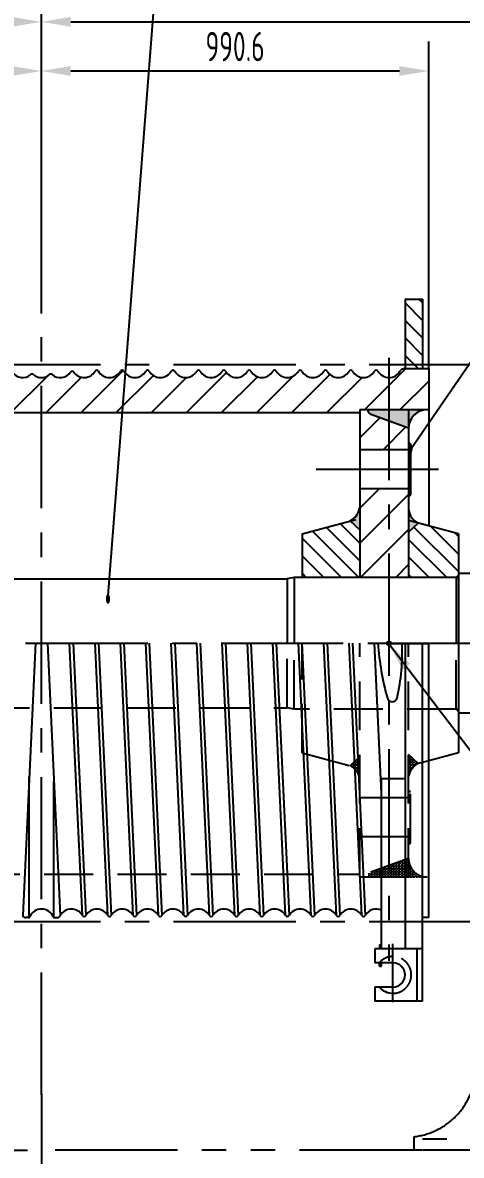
# Model space of a CAD drawing. Header units: millimetres. Extents: x 0 to 10500, y 0 to 7425.
# Drawn here: x 4081 to 5203, y 3063 to 5959 of the extents above; entities that cross this region are included whole.
import ezdxf
from ezdxf.enums import TextEntityAlignment as Align

# ---------------------------------------------------------------- set-up
doc = ezdxf.new("R2010")
doc.units = ezdxf.units.MM
doc.header["$LTSCALE"] = 250
for name, pattern in [('F', [0.75, 0.5, -0.25]), ('G', [2, 1.25, -0.25, 0.25, -0.25]), ('K', [2.5, 1.25, -0.25, 0.25, -0.25, 0.25, -0.25])]:
    doc.linetypes.add(name, pattern=pattern)
for name, color, linetype in [('01', 7, 'Continuous'), ('02', 1, 'Continuous'), ('04', 2, 'F'), ('05', 142, 'G'), ('07', 6, 'K'), ('08', 1, 'Continuous')]:
    doc.layers.add(name, color=color, linetype=linetype)
doc.styles.get("Standard").update_dxf_attribs({"font": 'isocp', "width": 0.707, "bigfont": 'intecad.shx'})
doc.dimstyles.new('INTE', dxfattribs={"dimscale": 25, "dimtxt": 3, "dimasz": 3, "dimexe": 3, "dimexo": 0, "dimgap": 1, "dimtad": 1, "dimdsep": 46, "dimtxsty": 'Standard', "dimcen": 0, "dimclrd": 1, "dimclre": 1, "dimclrt": 3, "dimaunit": 1, "dimadec": 0, "dimazin": 0, "dimtfac": 1, "dimtmove": 0, "dimatfit": 0, "dimfxl": 1, "dimarcsym": 0})
pattern_1 = [(0, (-3882.6335, 7295.096), (0, 6.985), [5.08, -1.905]), (90, (-3882.6335, 7295.096), (-6.985, 4e-16), [5.08, -1.905])]

# ---------------------------------------------------------------- blocks, each defined once
blk = doc.blocks.new('*D224')
at = {"layer": '08', "color": 1, "lineweight": -2, "transparency": 16777216}
for p, q in [((4128.8, 5412.6), (4128.8, 6036.2)), ((5347.8, 4755.8), (5347.8, 6036.2)), ((4203.8, 5961.2), (5272.8, 5961.2))]:
    blk.add_line(p, q, dxfattribs=at)
at = {"layer": '08', "color": 1, "transparency": 16777216}
for points in [[(4203.8, 5973.7), (4203.8, 5948.7), (4128.8, 5961.2)], [(5272.8, 5973.7), (5272.8, 5948.7), (5347.8, 5961.2)]]:
    blk.add_solid(points, dxfattribs=at)
at = {"layer": 'Defpoints', "color": 0, "transparency": 16777216}
for p in [(5347.8, 5961.2), (4128.8, 5412.6), (5347.8, 4755.8)]:
    blk.add_point(p, dxfattribs=at)
at = {"layer": '08', "color": 3, "transparency": 16777216, "insert": (4738.3, 6023.7), "char_height": 75, "attachment_point": 5}
blk.add_mtext('1219', dxfattribs=at)
blk = doc.blocks.new('*D225')
at = {"layer": '08', "color": 1, "lineweight": -2, "transparency": 16777216}
for p, q in [((4128.8, 5215.5), (4128.8, 5910.5)), ((5119.4, 5073.6), (5119.4, 5910.5)), ((4203.8, 5835.5), (5044.4, 5835.5))]:
    blk.add_line(p, q, dxfattribs=at)
at = {"layer": '08', "color": 1, "transparency": 16777216}
for points in [[(4203.8, 5848), (4203.8, 5823), (4128.8, 5835.5)], [(5044.4, 5848), (5044.4, 5823), (5119.4, 5835.5)]]:
    blk.add_solid(points, dxfattribs=at)
at = {"layer": 'Defpoints', "color": 0, "transparency": 16777216}
for p in [(5119.4, 5835.5), (4128.8, 5215.5), (5119.4, 5073.6)]:
    blk.add_point(p, dxfattribs=at)
at = {"layer": '08', "color": 3, "transparency": 16777216, "insert": (4624.1, 5898), "char_height": 75, "attachment_point": 5}
blk.add_mtext('990.6', dxfattribs=at)
blk = doc.blocks.new('re')
at = {"layer": '05', "color": 142, "linetype": 'G'}
blk.add_line((29816, 11247.3), (29816, 10003.8), dxfattribs=at)
at = {"layer": '07', "color": 6, "linetype": 'K'}
for p, q in [((30769, 11103.3), (30769, 11137.7)), ((31353, 11131.3), (30769, 11131.3)), ((27593, 11103.3), (29816, 11103.3)), ((32038.9, 11103.3), (29816, 11103.3)), ((30769, 11119.3), (30769, 11119.3)), ((30769, 11103.3), (30769, 11119.3)), ((31353, 11103.3), (30769, 11103.3))]:
    blk.add_line(p, q, dxfattribs=at)
blk.add_arc((30748.3, 11315.4), 178.9, 276.6185, 344.7356, dxfattribs=at)
blk = doc.blocks.new('*D227')
at = {"layer": '08', "color": 1, "lineweight": -2, "transparency": 16777216}
for p, q in [((2350.8, 4752.6), (2350.8, 6036.2)), ((4128.8, 5215.5), (4128.8, 6036.2)), ((4053.8, 5961.2), (2425.8, 5961.2))]:
    blk.add_line(p, q, dxfattribs=at)
at = {"layer": '08', "color": 1, "transparency": 16777216}
for points in [[(2425.8, 5973.7), (2425.8, 5948.7), (2350.8, 5961.2)], [(4053.8, 5973.7), (4053.8, 5948.7), (4128.8, 5961.2)]]:
    blk.add_solid(points, dxfattribs=at)
at = {"layer": 'Defpoints', "color": 0, "transparency": 16777216}
for p in [(2350.8, 5961.2), (4128.8, 5215.5), (2350.8, 4752.6)]:
    blk.add_point(p, dxfattribs=at)
at = {"layer": '08', "color": 3, "transparency": 16777216, "insert": (3239.8, 6023.7), "char_height": 75, "attachment_point": 5}
blk.add_mtext('1778', dxfattribs=at)
blk = doc.blocks.new('*D222')
at = {"layer": '08', "color": 1, "lineweight": -2, "transparency": 16777216}
for p, q in [((2706.4, 5702.7), (2706.4, 5910.5)), ((4128.8, 5215.5), (4128.8, 5910.5)), ((2781.4, 5835.5), (4053.8, 5835.5))]:
    blk.add_line(p, q, dxfattribs=at)
at = {"layer": '08', "color": 1, "transparency": 16777216}
for points in [[(2781.4, 5848), (2781.4, 5823), (2706.4, 5835.5)], [(4053.8, 5848), (4053.8, 5823), (4128.8, 5835.5)]]:
    blk.add_solid(points, dxfattribs=at)
at = {"layer": 'Defpoints', "color": 0, "transparency": 16777216}
for p in [(4128.8, 5835.5), (2706.4, 5702.7), (4128.8, 5215.5)]:
    blk.add_point(p, dxfattribs=at)
at = {"layer": '08', "color": 3, "transparency": 16777216, "insert": (3417.6, 5898), "char_height": 75, "attachment_point": 5}
blk.add_mtext('1422.4', dxfattribs=at)

msp = doc.modelspace()

# ---------------------------------------------------------------- hatches: boundary and pattern name
at = {"layer": '01'}
h = msp.add_hatch(color=256, dxfattribs=at)
h.paths.add_polyline_path([(5067.918, 4922.325), (5067.918, 4969.645), (4962.918, 4969.645, 0.31529879), (4971.471, 4957.429)])
h.paths.add_polyline_path([(5067.918, 4922.325, -0.41421356), (5115.237, 4969.645), (5067.918, 4969.645)])
at = {"layer": '01', "linetype": 'Continuous'}
for points in [[(5067.918, 4886.38), (5067.918, 4882.145), (5072.918, 4882.145)], [(5067.918, 4747.909), (5067.918, 4752.145), (5072.918, 4752.145)]]:
    msp.add_hatch(color=7, dxfattribs=at).paths.add_polyline_path(points)
at = {"layer": '01'}
h = msp.add_hatch(color=256, dxfattribs=at)
h.paths.add_polyline_path([(4918.326, 4685.078), (4942.918, 4661.986), (4942.918, 4691.667)])
h.paths.add_polyline_path([(4918.326, 4685.078), (4942.918, 4691.667), (4942.918, 4718.376, -0.25091756)])
h = msp.add_hatch(color=256, dxfattribs=at)
h.paths.add_polyline_path([(5092.509, 4679.719), (5067.918, 4686.308), (5067.918, 4656.627)])
h.paths.add_polyline_path([(5067.918, 4713.017), (5067.918, 4686.308), (5092.509, 4679.719, -0.25091756)])
at = {"layer": '02'}
h = msp.add_hatch(dxfattribs=at)
h.set_pattern_fill('LINE', color=256, scale=10, angle=135, style=0)
h.set_pattern_definition([(135, (-266.398, 2979.695), (-22.45064, -22.45064), [])])
h.paths.add_polyline_path([(5103.918, 5252.145), (5058.918, 5252.145), (5058.918, 5073.645), (5103.918, 5073.645)])
at = {"layer": '02', "linetype": 'Continuous'}
h = msp.add_hatch(dxfattribs=at)
h.set_pattern_fill('LINE', color=1, scale=20, angle=45, style=0)
h.set_pattern_definition([(45, (-266.4, 2979.695), (-44.9013, 44.9013), [])])
h.paths.add_polyline_path([(4054.333, 5065.181, 0.51286341), (4046.211, 5065.181, -0.54457687), (3991.676, 5067.886, 0.62425466), (3982.619, 5067.312, -0.57085099), (3926.651, 5067.931, 0.57820656), (3917.984, 5067.931, -0.57820656), (3861.651, 5067.931, 0.57820656), (3852.984, 5067.931, -0.57820656), (3796.651, 5067.931, 0.57820656), (3787.984, 5067.931, -0.57820656), (3731.651, 5067.931, 0.57820656), (3722.984, 5067.931, -0.57820656), (3666.651, 5067.931, 0.57820656), (3657.984, 5067.931, -0.57820656), (3601.651, 5067.931, 0.57820656), (3592.984, 5067.931, -0.57820656), (3536.651, 5067.931, 0.57820656), (3527.984, 5067.931, -0.57820656), (3471.651, 5067.931, 0.57820656), (3462.984, 5067.931, -0.57820656), (3406.651, 5067.931, 0.57820656), (3397.984, 5067.931, -0.57820656), (3341.651, 5067.931, 0.57820656), (3332.984, 5067.931, -0.57820656), (3276.651, 5067.931, 0.57820656), (3267.984, 5067.931, -0.58455405), (3211.348, 5068.468, 0.27338526), (3202.589, 5073.645), (2876.824, 5073.645), (2845.834, 4988.498, -0.31529879), (2833.618, 4979.945), (2823.618, 4979.945), (2823.618, 4962.145), (4942.918, 4962.145), (4942.918, 4969.645), (5119.418, 4969.645), (5119.418, 5073.645), (5055.047, 5073.645, 0.27338526), (5046.287, 5068.468, -0.58455405), (4989.651, 5067.931, 0.57820656), (4980.984, 5067.931, -0.57820656), (4924.651, 5067.931, 0.57820656), (4915.984, 5067.931, -0.57820656), (4859.651, 5067.931, 0.57820656), (4850.984, 5067.931, -0.57820656), (4794.651, 5067.931, 0.57820656), (4785.984, 5067.931, -0.57820656), (4729.651, 5067.931, 0.57820656), (4720.984, 5067.931, -0.57820656), (4664.651, 5067.931, 0.57820656), (4655.984, 5067.931, -0.57820656), (4599.651, 5067.931, 0.57820656), (4590.984, 5067.931, -0.57820656), (4534.651, 5067.931, 0.57820656), (4525.984, 5067.931, -0.57820656), (4469.651, 5067.931, 0.57820656), (4460.984, 5067.931, -0.57820656), (4404.651, 5067.931, 0.57820656), (4395.984, 5067.931, -0.57820656), (4339.651, 5067.931, 0.57820656), (4330.984, 5067.931, -0.57085099), (4275.016, 5067.312, 0.62425466), (4265.959, 5067.886, -0.54457687), (4211.424, 5065.181, 0.51286341), (4203.303, 5065.181, -0.43577699), (4156.069, 5059.205, 0.36281046), (4149.657, 5059.205, -0.17579886), (4128.818, 5051.645, -0.17579886), (4107.978, 5059.205, 0.36281046), (4101.566, 5059.205, -0.43577699)])
h = msp.add_hatch(dxfattribs=at)
h.set_pattern_fill('LINE', color=1, scale=20, angle=45, style=0)
h.set_pattern_definition([(45, (-3882.634, 2627.31), (-44.9013, 44.9013), [])])
h.paths.add_polyline_path([(4942.918, 4540.395), (5067.918, 4540.395), (5067.918, 4767.145), (4942.918, 4767.145)])
h.paths.add_polyline_path([(5067.918, 4867.145), (5067.918, 4922.325), (4971.471, 4957.429, -0.31529879), (4962.918, 4969.645), (4942.918, 4969.645), (4942.918, 4967.145), (4942.918, 4867.145)])
h = msp.add_hatch(dxfattribs=at)
h.set_pattern_fill('LINE', color=1, scale=10, angle=135, style=0)
h.set_pattern_definition([(135, (209.757, 560.708), (-22.45064, -22.45064), [])])
h.paths.add_polyline_path([(4918.326, 4685.078), (4795.418, 4652.145), (4795.418, 4540.395), (4942.918, 4540.395), (4942.918, 4661.986)])
h.paths.add_polyline_path([(5067.918, 4540.395), (5189.418, 4540.395), (5195.418, 4546.395), (5195.418, 4652.145), (5092.509, 4679.719), (5067.918, 4656.627)])
at = {"layer": '04', "linetype": 'F'}
h = msp.add_hatch(dxfattribs=at)
h.set_pattern_fill('ANGLE', color=2, style=0)
h.set_pattern_definition(pattern_1)
h.paths.add_polyline_path([(5092.509, 4064.57), (5067.918, 4057.981), (5067.918, 4087.662)])
h.paths.add_polyline_path([(5067.918, 4031.272), (5067.918, 4057.981), (5092.509, 4064.57, 0.25091756)])
h = msp.add_hatch(dxfattribs=at)
h.set_pattern_fill('ANGLE', color=2, style=0)
h.set_pattern_definition(pattern_1)
h.paths.add_polyline_path([(4918.326, 4059.211), (4942.918, 4082.304), (4942.918, 4052.622)])
h.paths.add_polyline_path([(4918.326, 4059.211), (4942.918, 4052.622), (4942.918, 4025.913, 0.25091756)])
for points in [[(5067.918, 3996.38), (5067.918, 3992.145), (5072.918, 3992.145)], [(5067.918, 3857.909), (5067.918, 3862.145), (5072.918, 3862.145)]]:
    msp.add_hatch(color=2, dxfattribs=at).paths.add_polyline_path(points)
h = msp.add_hatch(dxfattribs=at)
h.set_pattern_fill('ANGLE', color=2, style=0)
h.set_pattern_definition(pattern_1)
h.paths.add_polyline_path([(4971.471, 3786.861, 0.31529879), (4962.918, 3774.645), (5067.918, 3774.645), (5067.918, 3821.964)])
h.paths.add_polyline_path([(5067.918, 3774.645), (5115.237, 3774.645, -0.41421356), (5067.918, 3821.964)])

# ---------------------------------------------------------------- linework, layer by layer
at = {"layer": '01', "color": 7, "linetype": 'Continuous'}
for p, q in [((5058.918, 5252.145), (5058.918, 5073.645)), ((5119.418, 5073.645), (5055.047, 5073.645)), ((5119.418, 5073.645), (5119.418, 4672.509)), ((2823.618, 4962.145), (4942.918, 4962.145)), ((4942.918, 4969.645), (5119.418, 4969.645)), ((4942.918, 4969.645), (4942.918, 4540.395)), ((5067.918, 4969.645), (5067.918, 4540.395)), ((5067.918, 4867.145), (4942.918, 4867.145)), ((5072.918, 4882.145), (5067.918, 4886.38)), ((5072.918, 4882.145), (5067.918, 4882.145)), ((5072.918, 4882.145), (5072.918, 4752.145)), ((5067.918, 4767.145), (4942.918, 4767.145)), ((5072.918, 4752.145), (5067.918, 4752.145)), ((5072.918, 4752.145), (5067.918, 4747.909)), ((4795.418, 4652.145), (4932.918, 4688.988)), ((4918.326, 4685.078), (4942.918, 4661.986)), ((5195.418, 4652.145), (5067.918, 4686.308)), ((5092.509, 4679.719), (5067.918, 4656.627)), ((4795.418, 4652.145), (4795.418, 4540.395)), ((5195.418, 4652.145), (5195.418, 4092.145)), ((5247.818, 4550.395), (5195.418, 4550.395)), ((5190.418, 4540.395), (4775.418, 4540.395)), ((5189.418, 4540.395), (5195.418, 4546.395)), ((5058.918, 4372.145), (5058.918, 3591.277)), ((5103.918, 3457.277), (5103.918, 4372.145)), ((5119.418, 3670.645), (5119.418, 4372.145)), ((5247.818, 4193.895), (5195.418, 4193.895)), ((5195.418, 4092.145), (5119.418, 4071.78)), ((4998.918, 3591.277), (4998.918, 4026.678)), ((4094.98, 3670.645), (4089.718, 3670.645)), ((4163.272, 3670.645), (4167.918, 3670.645)), ((5119.418, 3670.645), (5103.918, 3670.645)), ((5103.918, 3591.277), (4981.918, 3591.277)), ((4993.918, 3546.277), (4993.918, 3555.277)), ((5103.918, 3457.277), (4981.918, 3457.277))]:
    msp.add_line(p, q, dxfattribs=at)
at = {"layer": '01'}
for p, q in [((5103.918, 5252.145), (5103.918, 5073.645)), ((5067.918, 4922.325), (4971.471, 4957.429)), ((3035.418, 4537.145), (4756.986, 4537.145)), ((4775.418, 4540.395), (4756.986, 4537.145)), ((4756.986, 4537.145), (4756.986, 4372.145)), ((4775.418, 4540.395), (4775.418, 4372.145)), ((5189.418, 4540.395), (5189.418, 4372.145)), ((4113.601, 4372.145), (4081.101, 3676.357)), ((4144.034, 4372.145), (4176.534, 3676.357)), ((4233.484, 3676.357), (4200.984, 4372.145)), ((4209.651, 4372.145), (4242.151, 3676.357)), ((4298.484, 3676.357), (4265.984, 4372.145)), ((4274.651, 4372.145), (4307.151, 3676.357)), ((4363.484, 3676.357), (4330.984, 4372.145)), ((4339.651, 4372.145), (4372.151, 3676.357)), ((4428.484, 3676.357), (4395.984, 4372.145)), ((4404.651, 4372.145), (4437.151, 3676.357)), ((4493.484, 3676.357), (4460.984, 4372.145)), ((4469.651, 4372.145), (4502.151, 3676.357)), ((4558.484, 3676.357), (4525.984, 4372.145)), ((4534.651, 4372.145), (4567.151, 3676.357)), ((4623.484, 3676.357), (4590.984, 4372.145)), ((4599.651, 4372.145), (4632.151, 3676.357)), ((4688.484, 3676.357), (4655.984, 4372.145)), ((4664.651, 4372.145), (4697.151, 3676.357)), ((4753.484, 3676.357), (4720.984, 4372.145)), ((4729.651, 4372.145), (4762.151, 3676.357)), ((4818.484, 3676.357), (4785.984, 4372.145)), ((4794.651, 4372.145), (4827.151, 3676.357)), ((4883.484, 3676.357), (4850.984, 4372.145)), ((4859.651, 4372.145), (4892.151, 3676.357)), ((4948.484, 3676.357), (4915.984, 4372.145)), ((4924.651, 4372.145), (4957.151, 3676.357)), ((4998.918, 3988.212), (4980.984, 4372.145)), ((5017.818, 4372.895), (5118.818, 4372.895)), ((5017.818, 4372.895), (5017.818, 4371.395)), ((5017.818, 4371.395), (5118.818, 4371.395)), ((5118.818, 4372.895), (5118.818, 4371.395)), ((4097.688, 3671.441), (4097.688, 4031.461)), ((4998.918, 4026.678), (5058.918, 4026.678)), ((4160.564, 3671.441), (4160.564, 4018.258)), ((4981.918, 3591.277), (4981.918, 3555.277)), ((4993.918, 3601.277), (4993.918, 3591.277)), ((4993.918, 3601.277), (4998.918, 3601.277)), ((5088.918, 3591.277), (5088.918, 3457.277)), ((5027.918, 3555.277), (4981.918, 3555.277)), ((4993.918, 3546.277), (4998.918, 3546.277)), ((4998.918, 3546.277), (4998.918, 3555.277)), ((5027.918, 3493.277), (4981.918, 3493.277)), ((4981.918, 3493.277), (4981.918, 3457.277))]:
    msp.add_line(p, q, dxfattribs=at)
msp.add_circle((5017.818, 4372.145), 5, dxfattribs=at)
at = {"layer": '01', "color": 7, "linetype": 'Continuous'}
for centre, radius, start, end in [((4270.347, 5065.385), 5.051, 37.61342, 149.738789), ((4302.818, 5084.145), 32.5, 208.839189, 330.073565), ((4335.318, 5065.436), 5, 29.926435, 150.073565), ((4400.318, 5065.436), 5, 29.926435, 150.073565), ((4465.318, 5065.436), 5, 29.926435, 150.073565), ((4530.318, 5065.436), 5, 29.926435, 150.073565), ((4595.318, 5065.436), 5, 29.926435, 150.073565), ((4660.318, 5065.436), 5, 29.926435, 150.073565), ((4725.318, 5065.436), 5, 29.926435, 150.073565), ((4790.318, 5065.436), 5, 29.926435, 150.073565), ((4855.318, 5065.436), 5, 29.926435, 150.073565), ((4920.318, 5065.436), 5, 29.926435, 150.073565), ((4985.318, 5065.436), 5, 29.926435, 150.073565), ((5017.818, 5084.145), 32.5, 209.926435, 331.160811), ((5055.047, 5063.645), 10, 90, 151.160811), ((4080.726, 5084.145), 32.5, 215.696745, 309.882602), ((4104.772, 5055.369), 5, 50.117398, 129.882602), ((4128.818, 5084.145), 32.5, 230.117398, 270), ((4128.818, 5084.145), 32.5, 270, 309.882602), ((4152.863, 5055.369), 5, 50.117398, 129.882602), ((4176.909, 5084.145), 32.5, 230.117398, 324.303255), ((4207.363, 5062.264), 5, 35.696745, 144.303255), ((4237.818, 5084.145), 32.5, 215.696745, 330.073565), ((4367.818, 5084.145), 32.5, 209.926435, 330.073565), ((4432.818, 5084.145), 32.5, 209.926435, 330.073565), ((4497.818, 5084.145), 32.5, 209.926435, 330.073565), ((4562.818, 5084.145), 32.5, 209.926435, 330.073565), ((4627.818, 5084.145), 32.5, 209.926435, 330.073565), ((4692.818, 5084.145), 32.5, 209.926435, 330.073565), ((4757.818, 5084.145), 32.5, 209.926435, 330.073565), ((4822.818, 5084.145), 32.5, 209.926435, 330.073565), ((4887.818, 5084.145), 32.5, 209.926435, 330.073565), ((4952.818, 5084.145), 32.5, 209.926435, 330.073565), ((4899.534, 4724.686), 43.84, 295.382, 351.724851), ((5111.301, 4719.327), 43.84, 188.275149, 244.618), ((4129.126, 3660.143), 32.5, 24.416857, 155.583143), ((4205.318, 3660.143), 32.5, 29.926435, 151.160811), ((4270.318, 3660.143), 32.5, 29.926435, 150.073565), ((4335.318, 3660.143), 32.5, 29.926435, 150.073565), ((4400.318, 3660.143), 32.5, 29.926435, 150.073565), ((4465.318, 3660.143), 32.5, 29.926435, 150.073565), ((4530.318, 3660.143), 32.5, 29.926435, 150.073565), ((4595.318, 3660.143), 32.5, 29.926435, 150.073565), ((4660.318, 3660.143), 32.5, 29.926435, 150.073565), ((4725.318, 3660.143), 32.5, 29.926435, 150.073565), ((4790.318, 3660.143), 32.5, 29.926435, 150.073565), ((4855.318, 3660.143), 32.5, 29.926435, 150.073565), ((4920.318, 3660.143), 32.5, 29.926435, 150.073565), ((4985.318, 3660.143), 32.5, 65.262504, 150.073565), ((4089.547, 3680.643), 10, 208.839189, 270), ((4094.98, 3675.645), 5, 270, 335.583143), ((4163.272, 3675.645), 5, 204.416857, 270), ((4168.089, 3680.643), 10, 270, 331.160811), ((4237.818, 3678.851), 5, 209.926435, 330.073565), ((4302.818, 3678.851), 5, 209.926435, 330.073565), ((4367.818, 3678.851), 5, 209.926435, 330.073565), ((4432.818, 3678.851), 5, 209.926435, 330.073565), ((4497.818, 3678.851), 5, 209.926435, 330.073565), ((4562.818, 3678.851), 5, 209.926435, 330.073565), ((4627.818, 3678.851), 5, 209.926435, 330.073565), ((4692.818, 3678.851), 5, 209.926435, 330.073565), ((4757.818, 3678.851), 5, 209.926435, 330.073565), ((4822.818, 3678.851), 5, 209.926435, 330.073565), ((4887.818, 3678.851), 5, 209.926435, 330.073565), ((4952.818, 3678.851), 5, 209.926435, 330.073565), ((5027.918, 3524.277), 31, 270, 90), ((5027.918, 3524.277), 47, 221.267427, 270)]:
    msp.add_arc(centre, radius, start, end, dxfattribs=at)
at = {"layer": '01'}
for centre, radius, start, end in [((4975.918, 4969.645), 13, 180, 250), ((5115.237, 4922.325), 47.32, 90, 180), ((5190.418, 4545.395), 5, 270, 0), ((4515.14, 4350.009), 536.588, 347.369066, 2.533378), ((4515.14, 4350.009), 536.588, 2.444454, 2.533378), ((5718.093, 4424.45), 730.318, 184.107029, 195.295584), ((5026.064, 4235.917), 13.086, 198.369362, 345.647154)]:
    msp.add_arc(centre, radius, start, end, dxfattribs=at)
at = {"layer": '02'}
for p, q in [((4299.007, 4483.056), (4429.386, 6165.625)), ((5072.918, 4867.668), (5481.734, 5463.056))]:
    msp.add_line(p, q, dxfattribs=at)
at = {"layer": '04', "color": 2, "linetype": 'F'}
for p, q in [((4756.986, 4207.145), (4756.986, 4372.145)), ((4775.418, 4203.895), (4775.418, 4372.145)), ((4795.418, 4092.145), (4795.418, 4372.145)), ((4942.918, 3774.645), (4942.918, 4372.145)), ((5067.918, 3774.645), (5067.918, 4372.145)), ((5189.418, 4203.895), (5189.418, 4372.145)), ((3035.418, 4207.145), (4756.986, 4207.145)), ((4775.418, 4203.895), (4756.986, 4207.145)), ((5189.418, 4203.895), (4775.418, 4203.895)), ((5189.418, 4203.895), (5195.418, 4197.895)), ((4795.418, 4092.145), (4932.918, 4055.302)), ((5092.509, 4064.57), (5067.918, 4087.662)), ((4918.326, 4059.211), (4942.918, 4082.304)), ((5067.918, 3977.145), (4942.918, 3977.145)), ((5072.918, 3992.145), (5067.918, 3996.38)), ((5072.918, 3992.145), (5067.918, 3992.145)), ((5072.918, 3862.145), (5072.918, 3992.145)), ((5067.918, 3877.145), (4942.918, 3877.145)), ((5072.918, 3862.145), (5067.918, 3862.145)), ((5072.918, 3862.145), (5067.918, 3857.909)), ((5067.918, 3821.964), (4971.471, 3786.861)), ((2823.618, 3782.145), (4942.918, 3782.145)), ((4942.918, 3774.645), (5119.418, 3774.645))]:
    msp.add_line(p, q, dxfattribs=at)
at = {"layer": '04'}
msp.add_line((5119.418, 4071.78), (5092.509, 4064.57), dxfattribs=at)
at = {"layer": '04', "color": 2, "linetype": 'F'}
for centre, radius, start, end in [((5190.418, 4198.895), 5, 0, 90), ((4899.534, 4019.603), 43.84, 8.275149, 64.618), ((5111.301, 4024.962), 43.84, 115.382, 171.724851), ((5115.237, 3821.964), 47.32, 180, 270), ((5027.918, 3524.277), 47, 90, 138.732573), ((5027.918, 3524.277), 47, 270, 90)]:
    msp.add_arc(centre, radius, start, end, dxfattribs=at)
at = {"layer": '05'}
for p, q in [((5058.918, 5252.145), (5103.918, 5252.145)), ((4128.818, 3217.673), (4128.818, 5215.468)), ((4831.92, 4817.145), (5181.564, 4817.145)), ((2088.514, 4372.145), (5590.404, 4372.145)), ((5027.918, 3454.35), (5027.918, 3604.023))]:
    msp.add_line(p, q, dxfattribs=at)
at = {"layer": '05', "color": 4, "linetype": 'G'}
for p, q in [((5017.818, 5101.793), (5017.818, 3560.373)), ((5279.519, 5084.145), (3136.027, 5084.145)), ((5279.519, 3660.145), (3136.027, 3660.145))]:
    msp.add_line(p, q, dxfattribs=at)

# ---------------------------------------------------------------- block references
at = {"layer": '01'}
msp.add_blockref('re', (-25687.141, -8027.18), dxfattribs=at)

# ---------------------------------------------------------------- texts
at = {"layer": '02', "width": 0.605172}
for p, p2 in [((5066.918, 4857.668), (5078.918, 4857.668)), ((4293.007, 4473.056), (4305.007, 4473.056))]:
    msp.add_text('●', height=20, dxfattribs=at).set_placement(p, p2, align=Align.FIT)

# ---------------------------------------------------------------- dimensions: what is measured, and where the dimension line sits
at = {"layer": '08'}
for base, p1, p2, picture, middle in [((2350.818, 5961.198), (4128.818, 5215.468), (2350.818, 4752.584), '*D227', (3239.818, 6023.698)), ((5347.818, 5961.198), (4128.818, 5412.596), (5347.818, 4755.81), '*D224', (4738.318, 6023.705)), ((4128.818, 5835.495), (2706.418, 5702.667), (4128.818, 5215.468), '*D222', (3417.618, 5898.002)), ((5119.418, 5835.495), (4128.818, 5215.468), (5119.418, 5073.645), '*D225', (4624.118, 5897.995))]:
    dim = msp.add_linear_dim(base=base, p1=p1, p2=p2, dimstyle='INTE', dxfattribs=at)
    dim.commit()
    dim.dimension.update_dxf_attribs({"geometry": picture, "text_midpoint": middle})

# ---------------------------------------------------------------- leaders
at = {"layer": '01', "annotation_type": 0, "has_hookline": 1, "hookline_direction": 0}
msp.add_leader([(5016.894, 4372.145), (5518.444, 3713.38), (5593.444, 3713.38)], dimstyle='INTE', dxfattribs=at)

doc.saveas('drawing.dxf')
